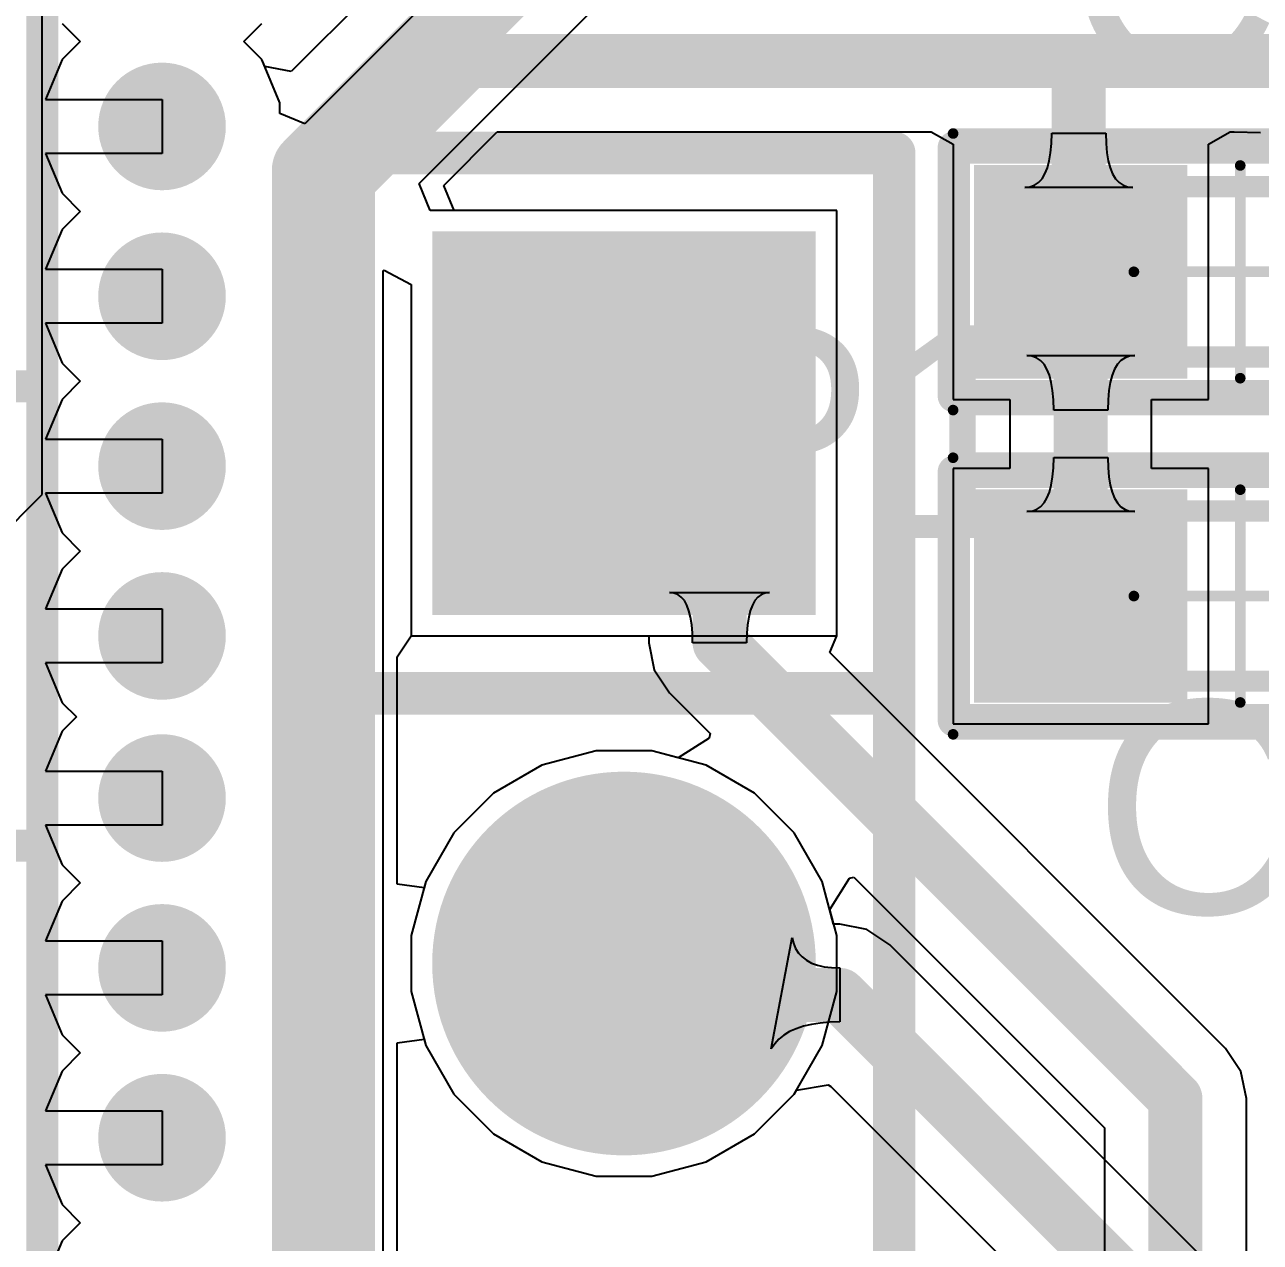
# Model space of a CAD drawing. Header units: inches. Extents: x 1.37 to 4.6, y 1.74 to 5.29.
# Drawn here: x 1.9268 to 2.1555, y 4.6866 to 4.9119 of the extents above; entities that cross this region are included whole.
import ezdxf

# ---------------------------------------------------------------- set-up
doc = ezdxf.new("R2010")
doc.units = ezdxf.units.IN
doc.header["$MEASUREMENT"] = 0
for name, color, linetype in [('BottomLayer', 5, 'Continuous'), ('BottomSolder', 6, 'Continuous'), ('Mechanical13', 56, 'Continuous'), ('Mechanical15', 56, 'Continuous'), ('MultiLayer', 9, 'Continuous'), ('PadHoleLayer', 156, 'Continuous'), ('TopLayer', 1, 'Continuous'), ('TopOverlay', 2, 'Continuous'), ('TopPaste', 8, 'Continuous'), ('TopSolder', 216, 'Continuous'), ('ViaHoleLayer', 16, 'Continuous')]:
    doc.layers.add(name, color=color, linetype=linetype)
doc.styles.add('Arial', font='', dxfattribs={"height": 0.2})
doc.styles.get('Arial').set_extended_font_data('Arial')

# ---------------------------------------------------------------- blocks, each defined once
blk = doc.blocks.new('JP_1_4_DT_129')
at = {"layer": 'BottomLayer'}
blk.add_hatch(color=5, dxfattribs=at).paths.add_polyline_path([(-0.0315, 0.0315), (0.0315, 0.0315), (0.0315, -0.0315), (-0.0315, -0.0315)])
h = blk.add_hatch(color=5, dxfattribs=at)
edge = h.paths.add_edge_path()
edge.add_arc((0.1, 0), 0.0315, 0, 360)
at = {"layer": 'BottomSolder'}
blk.add_hatch(color=6, dxfattribs=at).paths.add_polyline_path([(-0.0355, 0.0355), (0.0355, 0.0355), (0.0355, -0.0355), (-0.0355, -0.0355)])
h = blk.add_hatch(color=6, dxfattribs=at)
edge = h.paths.add_edge_path()
edge.add_arc((0.1, 0), 0.0355, 0, 360)
at = {"layer": 'MultiLayer'}
blk.add_hatch(color=9, dxfattribs=at).paths.add_polyline_path([(-0.0315, 0.0315), (0.0315, 0.0315), (0.0315, -0.0315), (-0.0315, -0.0315)])
h = blk.add_hatch(color=9, dxfattribs=at)
edge = h.paths.add_edge_path()
edge.add_arc((0.1, 0), 0.0315, 0, 360)
at = {"layer": 'PadHoleLayer'}
h = blk.add_hatch(color=156, dxfattribs=at)
edge = h.paths.add_edge_path()
edge.add_arc((0, 0), 0.02165, 0, 360)
h = blk.add_hatch(color=156, dxfattribs=at)
edge = h.paths.add_edge_path()
edge.add_arc((0.1, 0), 0.02165, 0, 360)
at = {"layer": 'TopLayer'}
blk.add_hatch(color=1, dxfattribs=at).paths.add_polyline_path([(-0.0315, 0.0315), (0.0315, 0.0315), (0.0315, -0.0315), (-0.0315, -0.0315)])
h = blk.add_hatch(color=1, dxfattribs=at)
edge = h.paths.add_edge_path()
edge.add_arc((0.1, 0), 0.0315, 0, 360)
at = {"layer": 'TopSolder'}
blk.add_hatch(color=216, dxfattribs=at).paths.add_polyline_path([(-0.0355, 0.0355), (0.0355, 0.0355), (0.0355, -0.0355), (-0.0355, -0.0355)])
h = blk.add_hatch(color=216, dxfattribs=at)
edge = h.paths.add_edge_path()
edge.add_arc((0.1, 0), 0.0355, 0, 360)
at = {"layer": 'TopOverlay', "const_width": 0.00787}
for points in [[(0.35, 0.05), (-0.05, 0.05)], [(-0.05, -0.05), (-0.05, 0.05)], [(0.05, -0.05), (0.05, 0.05)], [(0.35, -0.05), (-0.05, -0.05)]]:
    blk.add_lwpolyline(points, dxfattribs=at)
at = {"layer": 'TopOverlay', "const_width": 0.00394}
for points in [[(-0.05197, 0.05, 1), (-0.04803, 0.05, 1)], [(-0.05197, 0.05, 1), (-0.04803, 0.05, 1)], [(0.04803, 0.05, 1), (0.05197, 0.05, 1)], [(-0.05197, -0.05, 1), (-0.04803, -0.05, 1)], [(-0.05197, -0.05, 1), (-0.04803, -0.05, 1)], [(0.04803, -0.05, 1), (0.05197, -0.05, 1)]]:
    blk.add_lwpolyline(points, format="xyb", close=True, dxfattribs=at)
blk = doc.blocks.new('CAP_0603_174')
at = {"layer": 'TopLayer'}
for points in [[(-0.04728, 0.01875), (-0.01578, 0.01875), (-0.01578, -0.01275), (-0.04728, -0.01275)], [(0.01178, 0.01875), (0.04328, 0.01875), (0.04328, -0.01275), (0.01178, -0.01275)]]:
    blk.add_hatch(color=1, dxfattribs=at).paths.add_polyline_path(points)
at = {"layer": 'TopPaste'}
for points in [[(-0.04728, 0.01875), (-0.01578, 0.01875), (-0.01578, -0.01275), (-0.04728, -0.01275)], [(0.01178, 0.01875), (0.04328, 0.01875), (0.04328, -0.01275), (0.01178, -0.01275)]]:
    blk.add_hatch(color=8, dxfattribs=at).paths.add_polyline_path(points)
at = {"layer": 'TopSolder'}
for points in [[(-0.05128, 0.02275), (-0.01178, 0.02275), (-0.01178, -0.01675), (-0.05128, -0.01675)], [(0.00778, 0.02275), (0.04728, 0.02275), (0.04728, -0.01675), (0.00778, -0.01675)]]:
    blk.add_hatch(color=216, dxfattribs=at).paths.add_polyline_path(points)
at = {"layer": 'Mechanical13', "const_width": 0.00394}
for points in [[(0.0295, 0.01875), (-0.0335, 0.01875)], [(-0.0335, 0.01875), (-0.0335, -0.01275)], [(0.0295, 0.01875), (0.0295, -0.01275)], [(0.0295, -0.01275), (-0.0335, -0.01275)]]:
    blk.add_lwpolyline(points, dxfattribs=at)
at = {"layer": 'Mechanical13', "const_width": 0.00197}
for points in [[(-0.03448, 0.01875, 1), (-0.03251, 0.01875, 1)], [(-0.03448, 0.01875, 1), (-0.03251, 0.01875, 1)], [(0.02851, 0.01875, 1), (0.03048, 0.01875, 1)], [(0.02851, 0.01875, 1), (0.03048, 0.01875, 1)], [(-0.03448, -0.01275, 1), (-0.03251, -0.01275, 1)], [(-0.03448, -0.01275, 1), (-0.03251, -0.01275, 1)], [(0.02851, -0.01275, 1), (0.03048, -0.01275, 1)], [(0.02851, -0.01275, 1), (0.03048, -0.01275, 1)]]:
    blk.add_lwpolyline(points, format="xyb", close=True, dxfattribs=at)
at = {"layer": 'Mechanical15', "const_width": 0.00197}
for points in [[(0.05115, 0.02859), (-0.05515, 0.02859)], [(-0.05515, 0.02859), (-0.05515, -0.02259)], [(0.05115, 0.02859), (0.05115, -0.02259)], [(-0.002, 0.02269), (-0.002, -0.01668)], [(0.01768, 0.003), (-0.02168, 0.003)], [(0.05115, -0.02259), (-0.05515, -0.02259)]]:
    blk.add_lwpolyline(points, dxfattribs=at)
at = {"layer": 'Mechanical15', "const_width": 0.000984}
for points in [[(-0.05564, 0.02859, 1), (-0.05466, 0.02859, 1)], [(-0.05564, 0.02859, 1), (-0.05466, 0.02859, 1)], [(0.05066, 0.02859, 1), (0.05164, 0.02859, 1)], [(0.05066, 0.02859, 1), (0.05164, 0.02859, 1)], [(-0.00249, 0.02269, 1), (-0.00151, 0.02269, 1)], [(-0.02218, 0.003, 1), (-0.02119, 0.003, 1)], [(0.01719, 0.003, 1), (0.01818, 0.003, 1)], [(-0.00249, -0.01668, 1), (-0.00151, -0.01668, 1)], [(-0.05564, -0.02259, 1), (-0.05466, -0.02259, 1)], [(-0.05564, -0.02259, 1), (-0.05466, -0.02259, 1)], [(0.05066, -0.02259, 1), (0.05164, -0.02259, 1)], [(0.05066, -0.02259, 1), (0.05164, -0.02259, 1)]]:
    blk.add_lwpolyline(points, format="xyb", close=True, dxfattribs=at)
at = {"layer": 'TopOverlay', "const_width": 0.006}
for points in [[(-0.048, 0.026), (-0.05492, 0.026)], [(-0.05492, 0.026), (-0.05492, -0.02)], [(0.051, 0.026), (-0.048, 0.026)], [(0.051, 0.026), (0.051, -0.02)], [(0.051, -0.02), (-0.05492, -0.02)]]:
    blk.add_lwpolyline(points, dxfattribs=at)
at = {"layer": 'TopOverlay', "const_width": 0.003}
for points in [[(-0.05642, 0.026, 1), (-0.05342, 0.026, 1)], [(-0.05642, 0.026, 1), (-0.05342, 0.026, 1)], [(-0.0495, 0.026, 1), (-0.0465, 0.026, 1)], [(-0.0495, 0.026, 1), (-0.0465, 0.026, 1)], [(0.0495, 0.026, 1), (0.0525, 0.026, 1)], [(0.0495, 0.026, 1), (0.0525, 0.026, 1)], [(-0.05642, -0.02, 1), (-0.05342, -0.02, 1)], [(-0.05642, -0.02, 1), (-0.05342, -0.02, 1)], [(0.0495, -0.02, 1), (0.0525, -0.02, 1)], [(0.0495, -0.02, 1), (0.0525, -0.02, 1)]]:
    blk.add_lwpolyline(points, format="xyb", close=True, dxfattribs=at)
blk = doc.blocks.new('CAP_0603_175')
at = {"layer": 'TopLayer'}
for points in [[(-0.04728, 0.01875), (-0.01578, 0.01875), (-0.01578, -0.01275), (-0.04728, -0.01275)], [(0.01178, 0.01875), (0.04328, 0.01875), (0.04328, -0.01275), (0.01178, -0.01275)]]:
    blk.add_hatch(color=1, dxfattribs=at).paths.add_polyline_path(points)
at = {"layer": 'TopPaste'}
for points in [[(-0.04728, 0.01875), (-0.01578, 0.01875), (-0.01578, -0.01275), (-0.04728, -0.01275)], [(0.01178, 0.01875), (0.04328, 0.01875), (0.04328, -0.01275), (0.01178, -0.01275)]]:
    blk.add_hatch(color=8, dxfattribs=at).paths.add_polyline_path(points)
at = {"layer": 'TopSolder'}
for points in [[(-0.05128, 0.02275), (-0.01178, 0.02275), (-0.01178, -0.01675), (-0.05128, -0.01675)], [(0.00778, 0.02275), (0.04728, 0.02275), (0.04728, -0.01675), (0.00778, -0.01675)]]:
    blk.add_hatch(color=216, dxfattribs=at).paths.add_polyline_path(points)
at = {"layer": 'Mechanical13', "const_width": 0.00394}
for points in [[(0.0295, 0.01875), (-0.0335, 0.01875)], [(-0.0335, 0.01875), (-0.0335, -0.01275)], [(0.0295, 0.01875), (0.0295, -0.01275)], [(0.0295, -0.01275), (-0.0335, -0.01275)]]:
    blk.add_lwpolyline(points, dxfattribs=at)
at = {"layer": 'Mechanical13', "const_width": 0.00197}
for points in [[(-0.03448, 0.01875, 1), (-0.03251, 0.01875, 1)], [(-0.03448, 0.01875, 1), (-0.03251, 0.01875, 1)], [(0.02851, 0.01875, 1), (0.03048, 0.01875, 1)], [(0.02851, 0.01875, 1), (0.03048, 0.01875, 1)], [(-0.03448, -0.01275, 1), (-0.03251, -0.01275, 1)], [(-0.03448, -0.01275, 1), (-0.03251, -0.01275, 1)], [(0.02851, -0.01275, 1), (0.03048, -0.01275, 1)], [(0.02851, -0.01275, 1), (0.03048, -0.01275, 1)]]:
    blk.add_lwpolyline(points, format="xyb", close=True, dxfattribs=at)
at = {"layer": 'Mechanical15', "const_width": 0.00197}
for points in [[(0.05115, 0.02859), (-0.05515, 0.02859)], [(-0.05515, 0.02859), (-0.05515, -0.02259)], [(0.05115, 0.02859), (0.05115, -0.02259)], [(-0.002, 0.02269), (-0.002, -0.01668)], [(0.01768, 0.003), (-0.02168, 0.003)], [(0.05115, -0.02259), (-0.05515, -0.02259)]]:
    blk.add_lwpolyline(points, dxfattribs=at)
at = {"layer": 'Mechanical15', "const_width": 0.000984}
for points in [[(-0.05564, 0.02859, 1), (-0.05466, 0.02859, 1)], [(-0.05564, 0.02859, 1), (-0.05466, 0.02859, 1)], [(0.05066, 0.02859, 1), (0.05164, 0.02859, 1)], [(0.05066, 0.02859, 1), (0.05164, 0.02859, 1)], [(-0.00249, 0.02269, 1), (-0.00151, 0.02269, 1)], [(-0.02218, 0.003, 1), (-0.02119, 0.003, 1)], [(0.01719, 0.003, 1), (0.01818, 0.003, 1)], [(-0.00249, -0.01668, 1), (-0.00151, -0.01668, 1)], [(-0.05564, -0.02259, 1), (-0.05466, -0.02259, 1)], [(-0.05564, -0.02259, 1), (-0.05466, -0.02259, 1)], [(0.05066, -0.02259, 1), (0.05164, -0.02259, 1)], [(0.05066, -0.02259, 1), (0.05164, -0.02259, 1)]]:
    blk.add_lwpolyline(points, format="xyb", close=True, dxfattribs=at)
at = {"layer": 'TopOverlay', "const_width": 0.006}
for points in [[(-0.048, 0.026), (-0.05492, 0.026)], [(-0.05492, 0.026), (-0.05492, -0.02)], [(0.051, 0.026), (-0.048, 0.026)], [(0.051, 0.026), (0.051, -0.02)], [(0.051, -0.02), (-0.05492, -0.02)]]:
    blk.add_lwpolyline(points, dxfattribs=at)
at = {"layer": 'TopOverlay', "const_width": 0.003}
for points in [[(-0.05642, 0.026, 1), (-0.05342, 0.026, 1)], [(-0.05642, 0.026, 1), (-0.05342, 0.026, 1)], [(-0.0495, 0.026, 1), (-0.0465, 0.026, 1)], [(-0.0495, 0.026, 1), (-0.0465, 0.026, 1)], [(0.0495, 0.026, 1), (0.0525, 0.026, 1)], [(0.0495, 0.026, 1), (0.0525, 0.026, 1)], [(-0.05642, -0.02, 1), (-0.05342, -0.02, 1)], [(-0.05642, -0.02, 1), (-0.05342, -0.02, 1)], [(0.0495, -0.02, 1), (0.0525, -0.02, 1)], [(0.0495, -0.02, 1), (0.0525, -0.02, 1)]]:
    blk.add_lwpolyline(points, format="xyb", close=True, dxfattribs=at)

msp = doc.modelspace()

# ---------------------------------------------------------------- hatches: boundary and pattern name
at = {"layer": 'BottomLayer'}
h = msp.add_hatch(color=5, dxfattribs=at)
edge = h.paths.add_edge_path()
edge.add_arc((1.95217, 4.8931), 0.01181, 0, 360)
h = msp.add_hatch(color=5, dxfattribs=at)
edge = h.paths.add_edge_path()
edge.add_arc((1.95217, 4.86167), 0.01181, 0, 360)
h = msp.add_hatch(color=5, dxfattribs=at)
edge = h.paths.add_edge_path()
edge.add_arc((1.95217, 4.83024), 0.01181, 0, 360)
h = msp.add_hatch(color=5, dxfattribs=at)
edge = h.paths.add_edge_path()
edge.add_arc((1.95217, 4.79882), 0.01181, 0, 360)
h = msp.add_hatch(color=5, dxfattribs=at)
edge = h.paths.add_edge_path()
edge.add_arc((1.95217, 4.76882), 0.01181, 0, 360)
h = msp.add_hatch(color=5, dxfattribs=at)
edge = h.paths.add_edge_path()
edge.add_arc((1.95217, 4.73739), 0.01181, 0, 360)
h = msp.add_hatch(color=5, dxfattribs=at)
edge = h.paths.add_edge_path()
edge.add_arc((1.95217, 4.70596), 0.01181, 0, 360)
at = {"layer": 'TopLayer'}
h = msp.add_hatch(color=1, dxfattribs=at)
edge = h.paths.add_edge_path()
edge.add_arc((1.95217, 4.8931), 0.01181, 0, 360)
h = msp.add_hatch(color=1, dxfattribs=at)
edge = h.paths.add_edge_path()
edge.add_arc((1.95217, 4.86167), 0.01181, 0, 360)
h = msp.add_hatch(color=1, dxfattribs=at)
edge = h.paths.add_edge_path()
edge.add_arc((1.95217, 4.83024), 0.01181, 0, 360)
h = msp.add_hatch(color=1, dxfattribs=at)
edge = h.paths.add_edge_path()
edge.add_arc((1.95217, 4.79882), 0.01181, 0, 360)
h = msp.add_hatch(color=1, dxfattribs=at)
edge = h.paths.add_edge_path()
edge.add_arc((1.95217, 4.76882), 0.01181, 0, 360)
h = msp.add_hatch(color=1, dxfattribs=at)
edge = h.paths.add_edge_path()
edge.add_arc((1.95217, 4.73739), 0.01181, 0, 360)
h = msp.add_hatch(color=1, dxfattribs=at)
edge = h.paths.add_edge_path()
edge.add_arc((1.95217, 4.70596), 0.01181, 0, 360)
at = {"layer": 'ViaHoleLayer'}
h = msp.add_hatch(color=16, dxfattribs=at)
edge = h.paths.add_edge_path()
edge.add_arc((1.95217, 4.8931), 0.00591, 0, 360)
h = msp.add_hatch(color=16, dxfattribs=at)
edge = h.paths.add_edge_path()
edge.add_arc((1.95217, 4.86167), 0.00591, 0, 360)
h = msp.add_hatch(color=16, dxfattribs=at)
edge = h.paths.add_edge_path()
edge.add_arc((1.95217, 4.83024), 0.00591, 0, 360)
h = msp.add_hatch(color=16, dxfattribs=at)
edge = h.paths.add_edge_path()
edge.add_arc((1.95217, 4.79882), 0.00591, 0, 360)
h = msp.add_hatch(color=16, dxfattribs=at)
edge = h.paths.add_edge_path()
edge.add_arc((1.95217, 4.76882), 0.00591, 0, 360)
h = msp.add_hatch(color=16, dxfattribs=at)
edge = h.paths.add_edge_path()
edge.add_arc((1.95217, 4.73739), 0.00591, 0, 360)
h = msp.add_hatch(color=16, dxfattribs=at)
edge = h.paths.add_edge_path()
edge.add_arc((1.95217, 4.70596), 0.00591, 0, 360)

# ---------------------------------------------------------------- linework, layer by layer
at = {"layer": 'BottomLayer'}
for p, q in [((1.93, 4.825), (1.93, 4.99)), ((2.04392, 4.97108), (1.97608, 4.90324)), ((1.99974, 4.88257), (2.06149, 4.94432)), ((1.9673, 4.90882), (1.97066, 4.91217)), ((1.97066, 4.90546), (1.9673, 4.90882)), ((1.97117, 4.90422), (1.97066, 4.90546)), ((1.97608, 4.90324), (1.97117, 4.90422)), ((2.00181, 4.87757), (1.99974, 4.88257)), ((2.07705, 4.87757), (2.00181, 4.87757)), ((2.07705, 4.79883), (2.07705, 4.87757)), ((1.875, 4.77), (1.93, 4.825)), ((1.99568, 4.79493), (1.99831, 4.79883)), ((1.99831, 4.79883), (2.00068, 4.79883)), ((2.00068, 4.79883), (2.07705, 4.79883)), ((1.99568, 4.75287), (1.99568, 4.79493)), ((2.0325, 4.77757), (2.02248, 4.77489)), ((2.04286, 4.77757), (2.0325, 4.77757)), ((2.05288, 4.77489), (2.04286, 4.77757)), ((2.02248, 4.77489), (2.01351, 4.76971)), ((2.06185, 4.76971), (2.05288, 4.77489)), ((2.01351, 4.76971), (2.00618, 4.76238)), ((2.06918, 4.76238), (2.06185, 4.76971)), ((2.00618, 4.76238), (2.00099, 4.7534)), ((2.07437, 4.7534), (2.06918, 4.76238)), ((2.00068, 4.75221), (1.99568, 4.75287)), ((2.00099, 4.7534), (2.00068, 4.75221)), ((2.07648, 4.74551), (2.07437, 4.7534)), ((2.07762, 4.74551), (2.07648, 4.74551)), ((2.08264, 4.74451), (2.07762, 4.74551)), ((2.0869, 4.74167), (2.08264, 4.74451)), ((2.06493, 4.72242), (2.06881, 4.74301)), ((2.06881, 4.74301), (2.06905, 4.74194)), ((2.06905, 4.74194), (2.06944, 4.74099)), ((2.06944, 4.74099), (2.06996, 4.74014)), ((2.15538, 4.67318), (2.0869, 4.74167)), ((2.06996, 4.74014), (2.07063, 4.73941)), ((2.07063, 4.73941), (2.07144, 4.73879)), ((2.07144, 4.73879), (2.0724, 4.73829)), ((2.0724, 4.73829), (2.07349, 4.73789)), ((2.07349, 4.73789), (2.07472, 4.73761)), ((2.07472, 4.73761), (2.0761, 4.73744)), ((2.0761, 4.73744), (2.07762, 4.73738)), ((2.07762, 4.73738), (2.07762, 4.72738)), ((2.07397, 4.72719), (2.07236, 4.72694)), ((2.07572, 4.72733), (2.07397, 4.72719)), ((2.07762, 4.72738), (2.07572, 4.72733)), ((2.06728, 4.72495), (2.06636, 4.72421)), ((2.06834, 4.7256), (2.06728, 4.72495)), ((2.06954, 4.72614), (2.06834, 4.7256)), ((2.07088, 4.72659), (2.06954, 4.72614)), ((2.07236, 4.72694), (2.07088, 4.72659)), ((1.99568, 4.72353), (2.00068, 4.72419)), ((1.99568, 4.65844), (1.99568, 4.72353)), ((2.00068, 4.72419), (2.00099, 4.72301)), ((2.00099, 4.72301), (2.00618, 4.71403)), ((2.06558, 4.72336), (2.06493, 4.72242)), ((2.06636, 4.72421), (2.06558, 4.72336)), ((2.06961, 4.71476), (2.07544, 4.71576)), ((2.07544, 4.71576), (2.07597, 4.71547)), ((2.00618, 4.71403), (2.01351, 4.7067)), ((2.06185, 4.7067), (2.06918, 4.71403)), ((2.06918, 4.71403), (2.06961, 4.71476)), ((2.07597, 4.71547), (2.16, 4.63144)), ((2.01351, 4.7067), (2.02248, 4.70152)), ((2.05288, 4.70152), (2.06185, 4.7067)), ((2.02248, 4.70152), (2.0325, 4.69883)), ((2.04286, 4.69883), (2.05288, 4.70152)), ((2.0325, 4.69883), (2.04286, 4.69883))]:
    msp.add_line(p, q, dxfattribs=at)
for points, const_width in [([(1.98, 4.885), (2.055, 4.96)], 0.015), ([(1.98, 4.59588), (1.98, 4.885)], 0.015), ([(2.03768, 4.7382), (2.0435, 4.73238)], 0.01), ([(2.0435, 4.73238), (2.07762, 4.73238)], 0.01), ([(2.07762, 4.73238), (2.31, 4.5)], 0.01)]:
    msp.add_lwpolyline(points, dxfattribs=dict(at, const_width=const_width))
for points, const_width in [([(1.97625, 4.885, 1), (1.98375, 4.885, 1)], 0.0075), ([(1.97625, 4.885, 1), (1.98375, 4.885, 1)], 0.0075), ([(2.03518, 4.7382, 1), (2.04018, 4.7382, 1)], 0.005), ([(2.041, 4.73238, 1), (2.046, 4.73238, 1)], 0.005), ([(2.041, 4.73238, 1), (2.046, 4.73238, 1)], 0.005), ([(2.07512, 4.73238, 1), (2.08012, 4.73238, 1)], 0.005), ([(2.07512, 4.73238, 1), (2.08012, 4.73238, 1)], 0.005)]:
    msp.add_lwpolyline(points, format="xyb", close=True, dxfattribs=dict(at, const_width=const_width))
at = {"layer": 'TopLayer'}
for p, q in [((1.99951, 4.91451), (1.9786, 4.8936)), ((1.93368, 4.91217), (1.93704, 4.90882)), ((1.9673, 4.90882), (1.97066, 4.91217)), ((1.93704, 4.90882), (1.93368, 4.90546)), ((1.97066, 4.90546), (1.9673, 4.90882)), ((1.93368, 4.90546), (1.93063, 4.8981)), ((1.97398, 4.89744), (1.97066, 4.90546)), ((1.93063, 4.8981), (1.95217, 4.8981)), ((1.95217, 4.8981), (1.95217, 4.8881)), ((1.97398, 4.89551), (1.97398, 4.89744)), ((1.9786, 4.8936), (1.97398, 4.89551)), ((2.00432, 4.88219), (2.01423, 4.89211)), ((2.01423, 4.89211), (2.09454, 4.89211)), ((2.09454, 4.89211), (2.09859, 4.88983)), ((2.14584, 4.88983), (2.14989, 4.89211)), ((2.14989, 4.89211), (2.15059, 4.89211)), ((2.15059, 4.89211), (2.15552, 4.89195)), ((2.09859, 4.88983), (2.09859, 4.84258)), ((2.11665, 4.88823), (2.1168, 4.88993)), ((2.1168, 4.88993), (2.11685, 4.89183)), ((2.11685, 4.89183), (2.12685, 4.89183)), ((2.12685, 4.89183), (2.1269, 4.88993)), ((2.1269, 4.88993), (2.12705, 4.88823)), ((2.14584, 4.84258), (2.14584, 4.88983)), ((1.95217, 4.8881), (1.93063, 4.8881)), ((1.93063, 4.8881), (1.93368, 4.88075)), ((2.1164, 4.88673), (2.11665, 4.88823)), ((2.12705, 4.88823), (2.1273, 4.88673)), ((2.1156, 4.88433), (2.11605, 4.88543)), ((2.11605, 4.88543), (2.1164, 4.88673)), ((2.1273, 4.88673), (2.12765, 4.88543)), ((2.12765, 4.88543), (2.1281, 4.88433)), ((2.11365, 4.88223), (2.1144, 4.88273)), ((2.1144, 4.88273), (2.11505, 4.88343)), ((2.11505, 4.88343), (2.1156, 4.88433)), ((2.1281, 4.88433), (2.12865, 4.88343)), ((2.12865, 4.88343), (2.1293, 4.88273)), ((2.1293, 4.88273), (2.13005, 4.88223)), ((1.93368, 4.88075), (1.93704, 4.87739)), ((2.00623, 4.87757), (2.00432, 4.88219)), ((2.11185, 4.88183), (2.1128, 4.88193)), ((2.13185, 4.88183), (2.11185, 4.88183)), ((2.1128, 4.88193), (2.11365, 4.88223)), ((2.13005, 4.88223), (2.1309, 4.88193)), ((2.1309, 4.88193), (2.13185, 4.88183)), ((1.93704, 4.87739), (1.93368, 4.87403)), ((2.07705, 4.87757), (2.00623, 4.87757)), ((2.07705, 4.79883), (2.07705, 4.87757)), ((1.93368, 4.87403), (1.93063, 4.86667)), ((1.93063, 4.86667), (1.95217, 4.86667)), ((1.95217, 4.86667), (1.95217, 4.85667)), ((1.99313, 4.86639), (1.99331, 4.86651)), ((1.99313, 4.65157), (1.99313, 4.86639)), ((1.99331, 4.86651), (1.99831, 4.86384)), ((1.99831, 4.86384), (1.99831, 4.79883)), ((1.95217, 4.85667), (1.93063, 4.85667)), ((1.93063, 4.85667), (1.93368, 4.84932)), ((2.11317, 4.85059), (2.11222, 4.8507)), ((2.11222, 4.8507), (2.13222, 4.8507)), ((2.13222, 4.8507), (2.13127, 4.85059)), ((1.93368, 4.84932), (1.93704, 4.84596)), ((2.11402, 4.85029), (2.11317, 4.85059)), ((2.11477, 4.84979), (2.11402, 4.85029)), ((2.11542, 4.84908), (2.11477, 4.84979)), ((2.11597, 4.84817), (2.11542, 4.84908)), ((2.12902, 4.84908), (2.12847, 4.84817)), ((2.12967, 4.84979), (2.12902, 4.84908)), ((2.13042, 4.85029), (2.12967, 4.84979)), ((2.13127, 4.85059), (2.13042, 4.85029)), ((2.11642, 4.84705), (2.11597, 4.84817)), ((2.11677, 4.84574), (2.11642, 4.84705)), ((2.12802, 4.84705), (2.12767, 4.84574)), ((2.12847, 4.84817), (2.12802, 4.84705)), ((1.93704, 4.84596), (1.93368, 4.8426)), ((2.11702, 4.84422), (2.11677, 4.84574)), ((2.11717, 4.8425), (2.11702, 4.84422)), ((2.12742, 4.84422), (2.12727, 4.8425)), ((2.12767, 4.84574), (2.12742, 4.84422)), ((1.93368, 4.8426), (1.93063, 4.83524)), ((2.09859, 4.84258), (2.10909, 4.84258)), ((2.10909, 4.84258), (2.10909, 4.82983)), ((2.11722, 4.84058), (2.11717, 4.8425)), ((2.12727, 4.8425), (2.12722, 4.84058)), ((2.13534, 4.82983), (2.13534, 4.84258)), ((2.13534, 4.84258), (2.14584, 4.84258)), ((2.12722, 4.84058), (2.11722, 4.84058)), ((1.93063, 4.83524), (1.95217, 4.83524)), ((1.95217, 4.83524), (1.95217, 4.82524)), ((2.11717, 4.82993), (2.11722, 4.83183)), ((2.11722, 4.83183), (2.12722, 4.83183)), ((2.12722, 4.83183), (2.12727, 4.82993)), ((2.10909, 4.82983), (2.09859, 4.82983)), ((2.09859, 4.82983), (2.09859, 4.78258)), ((2.11677, 4.82673), (2.11702, 4.82823)), ((2.11702, 4.82823), (2.11717, 4.82993)), ((2.12727, 4.82993), (2.12742, 4.82823)), ((2.12742, 4.82823), (2.12767, 4.82673)), ((2.14584, 4.82983), (2.13534, 4.82983)), ((2.14584, 4.78258), (2.14584, 4.82983)), ((2.11642, 4.82543), (2.11677, 4.82673)), ((2.12767, 4.82673), (2.12802, 4.82543)), ((1.95217, 4.82524), (1.93063, 4.82524)), ((1.93063, 4.82524), (1.93368, 4.81789)), ((2.11477, 4.82273), (2.11542, 4.82343)), ((2.11542, 4.82343), (2.11597, 4.82433)), ((2.11597, 4.82433), (2.11642, 4.82543)), ((2.12802, 4.82543), (2.12847, 4.82433)), ((2.12847, 4.82433), (2.12902, 4.82343)), ((2.12902, 4.82343), (2.12967, 4.82273)), ((2.11222, 4.82183), (2.11317, 4.82193)), ((2.13222, 4.82183), (2.11222, 4.82183)), ((2.11317, 4.82193), (2.11402, 4.82223)), ((2.11402, 4.82223), (2.11477, 4.82273)), ((2.12967, 4.82273), (2.13042, 4.82223)), ((2.13042, 4.82223), (2.13127, 4.82193)), ((2.13127, 4.82193), (2.13222, 4.82183)), ((1.93368, 4.81789), (1.93704, 4.81453)), ((1.93704, 4.81453), (1.93368, 4.81117)), ((1.93368, 4.81117), (1.93063, 4.80382)), ((2.04693, 4.80674), (2.04612, 4.80683)), ((2.04612, 4.80683), (2.06464, 4.80683)), ((2.04765, 4.80646), (2.04693, 4.80674)), ((2.04829, 4.80599), (2.04765, 4.80646)), ((2.04885, 4.80535), (2.04829, 4.80599)), ((2.04932, 4.80451), (2.04885, 4.80535)), ((2.06192, 4.80535), (2.06145, 4.80451)), ((2.06247, 4.80599), (2.06192, 4.80535)), ((2.06311, 4.80646), (2.06247, 4.80599)), ((2.06383, 4.80674), (2.06311, 4.80646)), ((2.06464, 4.80683), (2.06383, 4.80674)), ((1.93063, 4.80382), (1.95217, 4.80382)), ((1.95217, 4.80382), (1.95217, 4.79382)), ((2.0497, 4.80349), (2.04932, 4.80451)), ((2.05, 4.80229), (2.0497, 4.80349)), ((2.06106, 4.80349), (2.06076, 4.80229)), ((2.06145, 4.80451), (2.06106, 4.80349)), ((2.05021, 4.8009), (2.05, 4.80229)), ((2.05034, 4.79933), (2.05021, 4.8009)), ((2.06055, 4.8009), (2.06042, 4.79933)), ((2.06076, 4.80229), (2.06055, 4.8009)), ((1.99831, 4.79883), (2.04225, 4.79883)), ((2.04225, 4.79883), (2.04225, 4.79757)), ((2.05038, 4.79757), (2.05034, 4.79933)), ((2.06042, 4.79933), (2.06038, 4.79757)), ((2.07577, 4.79574), (2.07705, 4.79883)), ((2.07705, 4.79883), (2.07705, 4.79883)), ((2.04225, 4.79757), (2.04325, 4.79254)), ((2.06038, 4.79757), (2.05038, 4.79757)), ((1.95217, 4.79382), (1.93063, 4.79382)), ((1.93063, 4.79382), (1.93368, 4.78646)), ((2.14902, 4.72249), (2.07577, 4.79574)), ((2.04325, 4.79254), (2.0461, 4.78828)), ((2.0461, 4.78828), (2.05363, 4.78076)), ((1.93368, 4.78646), (1.93633, 4.78382)), ((1.93633, 4.78382), (1.93368, 4.78117)), ((2.09859, 4.78258), (2.14584, 4.78258)), ((1.93368, 4.78117), (1.93063, 4.77382)), ((2.05347, 4.77991), (2.04768, 4.77628)), ((2.05363, 4.78076), (2.05347, 4.77991)), ((2.0325, 4.77757), (2.02248, 4.77489)), ((2.04286, 4.77757), (2.0325, 4.77757)), ((2.04768, 4.77628), (2.04286, 4.77757)), ((1.93063, 4.77382), (1.95217, 4.77382)), ((1.95217, 4.77382), (1.95217, 4.76382)), ((2.02248, 4.77489), (2.01351, 4.76971)), ((2.01351, 4.76971), (2.00618, 4.76238)), ((1.95217, 4.76382), (1.93063, 4.76382)), ((1.93063, 4.76382), (1.93368, 4.75646)), ((2.00618, 4.76238), (2.00099, 4.7534)), ((1.93368, 4.75646), (1.93704, 4.7531)), ((1.93704, 4.7531), (1.93368, 4.74974)), ((2.00099, 4.7534), (1.99831, 4.74339)), ((2.07576, 4.74821), (2.07939, 4.75399)), ((2.07939, 4.75399), (2.08023, 4.75415)), ((2.08023, 4.75415), (2.12662, 4.70777)), ((1.93368, 4.74974), (1.93063, 4.74239)), ((2.07705, 4.74339), (2.07576, 4.74821)), ((1.99831, 4.74339), (1.99831, 4.73302)), ((2.07705, 4.73302), (2.07705, 4.74339)), ((1.93063, 4.74239), (1.95217, 4.74239)), ((1.95217, 4.74239), (1.95217, 4.73239)), ((1.95217, 4.73239), (1.93063, 4.73239)), ((1.93063, 4.73239), (1.93368, 4.72503)), ((1.99831, 4.73302), (2.00099, 4.72301)), ((2.07437, 4.72301), (2.07705, 4.73302)), ((1.93368, 4.72503), (1.93704, 4.72167)), ((2.00099, 4.72301), (2.00618, 4.71403)), ((2.06918, 4.71403), (2.07437, 4.72301)), ((1.93704, 4.72167), (1.93368, 4.71831)), ((2.15187, 4.71823), (2.14902, 4.72249)), ((1.93368, 4.71831), (1.93063, 4.71096)), ((2.15287, 4.7132), (2.15187, 4.71823)), ((2.00618, 4.71403), (2.01351, 4.7067)), ((2.06185, 4.7067), (2.06918, 4.71403)), ((2.15287, 4.52069), (2.15287, 4.7132)), ((1.93063, 4.71096), (1.95217, 4.71096)), ((1.95217, 4.71096), (1.95217, 4.70096)), ((2.01351, 4.7067), (2.02248, 4.70152)), ((2.05288, 4.70152), (2.06185, 4.7067)), ((2.12662, 4.70777), (2.12662, 4.53122)), ((1.95217, 4.70096), (1.93063, 4.70096)), ((1.93063, 4.70096), (1.93368, 4.6936)), ((2.02248, 4.70152), (2.0325, 4.69883)), ((2.04286, 4.69883), (2.05288, 4.70152)), ((2.0325, 4.69883), (2.04286, 4.69883)), ((1.93368, 4.6936), (1.93704, 4.69024)), ((1.93704, 4.69024), (1.93368, 4.68688)), ((1.93368, 4.68688), (1.93063, 4.67953))]:
    msp.add_line(p, q, dxfattribs=at)
at = {"layer": 'TopLayer', "const_width": 0.01}
for points in [[(1.98, 4.87644), (2.00879, 4.90523)], [(2.00879, 4.90523), (2.12185, 4.90523)], [(2.12185, 4.90523), (2.24272, 4.90523)], [(2.12185, 4.86657), (2.12185, 4.90523)], [(1.98, 4.59588), (1.98, 4.87644)], [(2.12185, 4.86657), (2.12222, 4.8662)], [(2.12222, 4.8062), (2.12222, 4.8662)], [(2.03768, 4.8382), (2.05538, 4.8205)], [(2.05538, 4.79757), (2.05538, 4.8205)], [(2.05538, 4.79757), (2.13974, 4.7132)], [(2.13974, 4.51526), (2.13974, 4.7132)]]:
    msp.add_lwpolyline(points, dxfattribs=at)
at = {"layer": 'TopLayer', "const_width": 0.005}
for points in [[(2.00629, 4.90523, 1), (2.01129, 4.90523, 1)], [(2.00629, 4.90523, 1), (2.01129, 4.90523, 1)], [(2.11935, 4.90523, 1), (2.12435, 4.90523, 1)], [(2.11935, 4.90523, 1), (2.12435, 4.90523, 1)], [(2.11935, 4.90523, 1), (2.12435, 4.90523, 1)], [(1.9775, 4.87644, 1), (1.9825, 4.87644, 1)], [(1.9775, 4.87644, 1), (1.9825, 4.87644, 1)], [(2.11935, 4.86657, 1), (2.12435, 4.86657, 1)], [(2.11935, 4.86657, 1), (2.12435, 4.86657, 1)], [(2.11972, 4.8662, 1), (2.12472, 4.8662, 1)], [(2.11972, 4.8662, 1), (2.12472, 4.8662, 1)], [(2.03518, 4.8382, 1), (2.04018, 4.8382, 1)], [(2.05288, 4.8205, 1), (2.05788, 4.8205, 1)], [(2.05288, 4.8205, 1), (2.05788, 4.8205, 1)], [(2.11972, 4.8062, 1), (2.12472, 4.8062, 1)], [(2.05288, 4.79757, 1), (2.05788, 4.79757, 1)], [(2.05288, 4.79757, 1), (2.05788, 4.79757, 1)], [(2.13724, 4.7132, 1), (2.14224, 4.7132, 1)], [(2.13724, 4.7132, 1), (2.14224, 4.7132, 1)]]:
    msp.add_lwpolyline(points, format="xyb", close=True, dxfattribs=at)
at = {"layer": 'TopOverlay', "const_width": 0.00591}
for points in [[(1.93, 4.67), (1.93, 5.025)], [(1.88373, 4.845), (1.93, 4.845)], [(1.88373, 4.76), (1.93, 4.76)]]:
    msp.add_lwpolyline(points, dxfattribs=at)
at = {"layer": 'TopOverlay', "const_width": 0.00295}
for points in [[(1.92852, 4.845, 1), (1.93148, 4.845, 1)], [(1.92852, 4.76, 1), (1.93148, 4.76, 1)]]:
    msp.add_lwpolyline(points, format="xyb", close=True, dxfattribs=at)

# ---------------------------------------------------------------- block references
for name, p, rotation in [('JP_1_4_DT_129', (2.03768, 4.8382), 270), ('CAP_0603_174', (2.14974, 4.8692), 180), ('CAP_0603_175', (2.14974, 4.8092), 180)]:
    msp.add_blockref(name, p, dxfattribs=dict(rotation=rotation))

# ---------------------------------------------------------------- texts
at = {"layer": 'TopOverlay', "style": 'Arial'}
for s, p in [('C14', (2.11951, 4.90242)), ('JP1', (2.01992, 4.81695)), ('C13', (2.12446, 4.74743))]:
    msp.add_text(s, height=0.03937, dxfattribs=at).set_placement(p)

doc.saveas('drawing.dxf')
